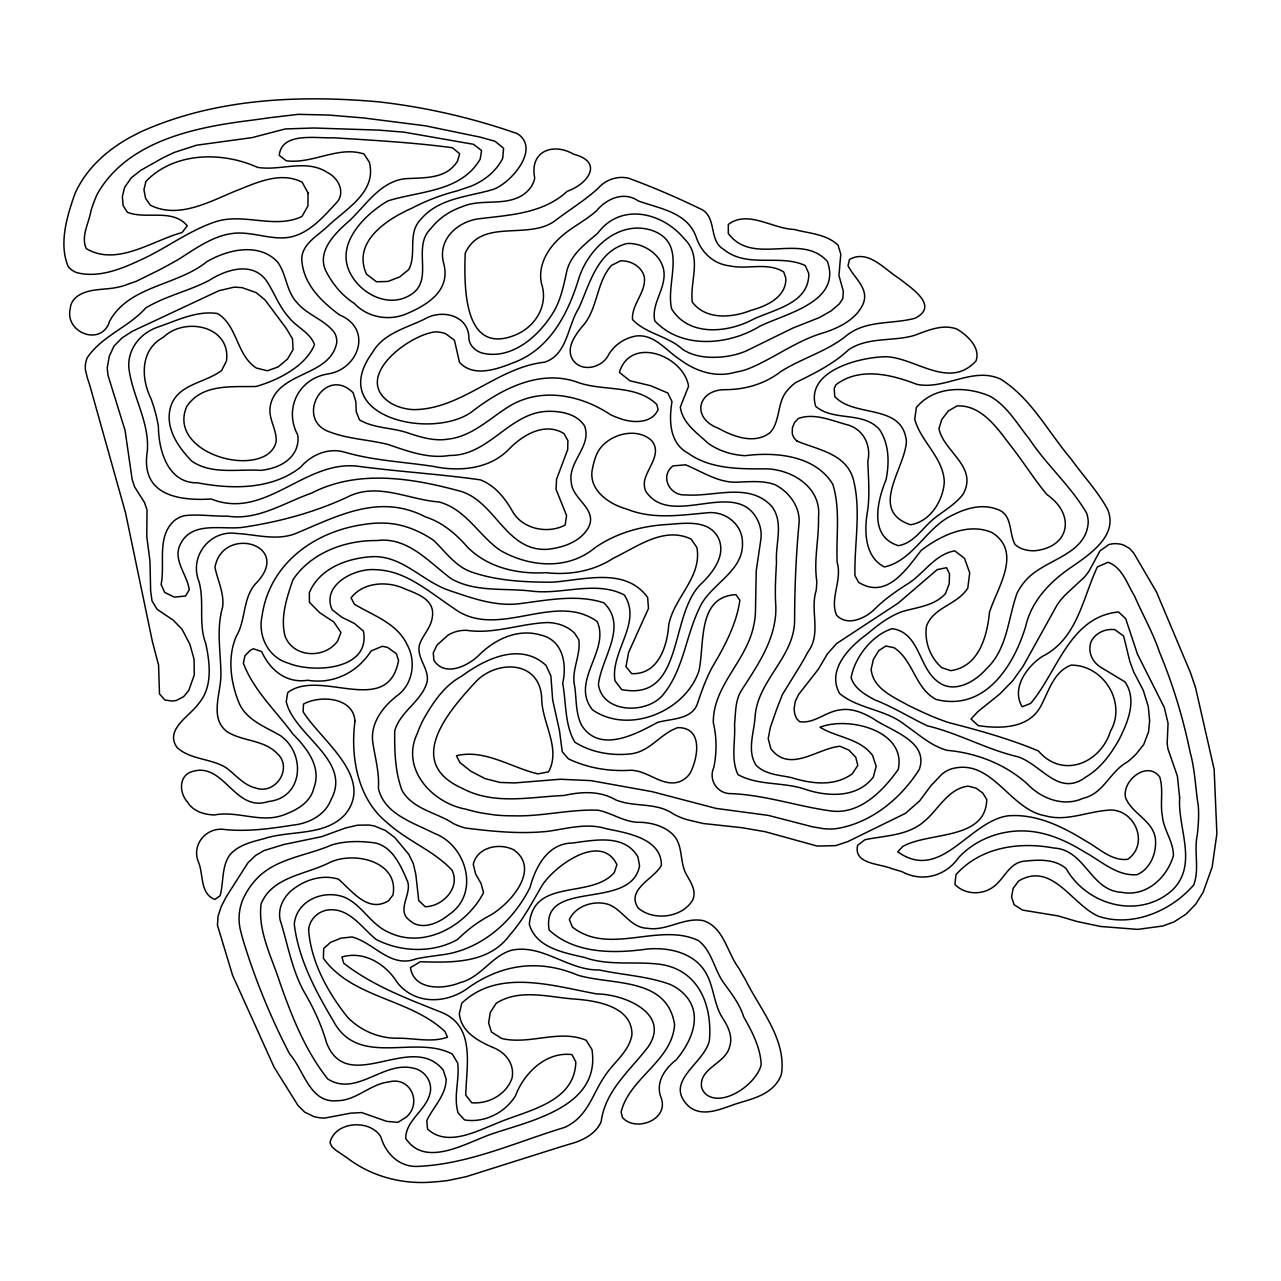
<?xml version="1.0" encoding="UTF-8"?>
<svg xmlns="http://www.w3.org/2000/svg" width="1281" height="1281" viewBox="0 0 1281 1281"><rect width="100%" height="100%" fill="white"/><g stroke="black" fill="none" stroke-linecap="round" stroke-linejoin="round"><path stroke-width="1.5" d="M796.958 441.048C817.999 449.935 846.341 453.442 853.402 479.702C861.36 510.815 854.219 543.817 854.939 575.617L858.638 582.343C886.612 599.748 906.243 569.437 921.247 550.334C940.334 535.73 968.036 522.2 992.006 532.544C1022.67 552.031 997.387 587.403 989.492 612.238C987.203 636.225 978.844 666.985 950.566 670.652L941.711 667.609C930.15 657.489 924.193 641.413 926.499 626.217C933.321 606.97 957.612 604.792 967.812 588.011L969.717 572.863L964.513 558.356L954.729 550.83C934.233 554.369 923.361 574.817 906.195 584.793C895.163 591.902 884.354 599.476 875.035 608.763C865.732 618.195 847.478 626.905 836.573 615.216C829.512 598.723 842.37 580.261 837.182 562.471C835.901 536.435 840.672 509.742 832.826 484.33C815.276 455.315 775.678 451.761 745.11 455.684A65.859 52.393 -9.1 0 1 728.585 452.962A68.197 54.25 -9.1 0 1 708.217 443.354C697.216 433.106 682.261 422.954 680.323 407.022L688.586 386.221C683.494 355.558 630.652 335.478 619.38 372.355L629.836 380.761L650.54 385.693L667.833 393.011L671.981 401.658C668.954 420.088 669.21 443.034 688.025 453.154C710.843 469.519 740.45 468.958 767.271 468.846C793.355 470.047 821.697 488.189 818.479 517.348C819.071 538.532 813.691 559.541 816.734 580.853A107.748 85.699 -9.1 0 1 816.125 590.701C809.768 611.085 821.826 633.535 807.783 652.189A335.686 267.04 -9.1 0 1 799.872 666.216L782.387 694.574L776.75 709.017L770.265 727.704L768.232 738.641L770.794 748.6C789.624 773.676 817.198 748.344 839.936 746.263L849.015 750.17L855.756 757.263L857.806 765.381L852.313 773.756C834.315 786.966 811.129 783.732 791.178 777.567C779.216 775.021 765.301 774.557 756.222 765.349C746.487 750.874 754.349 732.043 755.133 715.951C758.096 679.843 794.3 657.185 794.62 620.388C794.636 587.547 796.045 554.721 799.168 522.024C799.728 506.139 788.84 491.824 775.181 484.778C763.892 480.503 751.627 481.672 739.842 482.024C719.986 483.994 703.189 472.097 685.687 464.843L673.069 465.868C659.475 475.94 669.515 496.195 685.655 494.898C714.174 497.156 749.289 481.752 771.883 506.507C784.1 522.872 775.165 543.736 776.526 562.295C775.694 576.37 774.829 590.493 775.742 604.6C777.471 636.721 758.688 663.558 742.211 689.258C734.974 699.666 735.774 712.556 734.541 724.55C735.598 741.155 730.602 759.329 738.032 774.653C758.672 786.038 784.084 781.65 806.133 789.608C828.567 796.942 857.902 797.871 873.386 776.894L876.172 766.294L872.569 755.422C859.951 738.304 836.925 737.664 820.016 727.24C848.166 716.095 906.756 730.378 898.237 769.417C883.25 790.553 860.304 814.444 831.737 811.049C797.166 806.47 763.892 794.396 728.649 793.563C715.919 792.122 708.601 778.832 713.853 767.287C716.8 752.411 716.864 737.44 713.309 722.708C712.941 685.992 745.814 661.685 753.388 627.033A112.039 89.126 -9.1 0 0 755.454 612.19L756.222 570.878L760.946 538.821A53.258 42.369 -9.1 0 0 758.48 521.975C737.856 475.315 671.084 530.398 645.576 490.943A30.055 23.907 -9.1 0 1 644.567 480.791C647.193 467.885 662.261 453.842 651.805 440.792C635.888 425.516 604.536 435.124 596.45 454.835A92.953 73.946 -9.1 0 0 592.815 467.117C586.858 488.99 608.475 504.234 626.953 509.101C652.541 519.654 680.179 515.17 706.824 512.848C724.662 510.527 742.388 524.009 742.452 542.343C743.957 572.335 709.258 584.04 698.946 609.099C685.399 637.458 683.205 671.308 662.085 695.887C645.336 714.254 602.727 713.133 598.435 684.598C601.221 657.858 628.234 626.809 603.895 602.823C576.434 593.824 546.314 600.437 518.165 603.847C494.338 606.409 470.992 597.779 448.75 590.301C422.698 581.238 402.907 556.274 373.78 556.611C348.576 557.667 319.722 567.659 309.313 592.767L309.442 602.326L319.77 612.766L333.781 621.958L340.938 632.478L337.784 640.74C325.086 659.139 293.253 658.002 285.071 636.161C280.155 617.426 286.832 597.538 292.933 579.813C310.851 552.784 345.197 540.102 376.806 540.566C407.918 536.515 429.103 562.423 451.408 578.852C475.972 592.607 505.162 587.819 532.031 591.165C562.551 594.896 595.665 580.229 624.215 594.912C642.758 622.534 610.012 651.581 615.008 680.803L621.733 689.61C685.511 701.764 668.442 613.151 702.052 583.015C713.629 571.534 726.439 554.577 718.209 537.636C707.945 518.453 682.677 523.689 664.807 524.65C639.908 526.395 615.248 533.488 594.704 547.932C567.675 570.509 528.749 567.067 499.798 550.077C478.598 535.138 465.772 509.181 439.031 501.944C408.239 499.766 377.287 481.592 347.023 497.252C314.133 512.528 278.746 521.975 242.958 527.292C222.173 530.078 192.23 520.63 180.525 543.881C172.15 559.909 187.33 574.336 189.236 589.804L185.553 596.033L174.36 597.138L164.689 592.43L161.102 584.456C165.361 563.48 156.33 536.979 174.2 520.726A22.145 17.614 -9.1 0 1 184.208 515.715C198.491 513.921 213.014 516.515 227.426 516.115C257.401 520.887 284.142 502.68 311.427 493.185C356.726 469.679 409.808 477.653 457.093 490.351C495.01 498.469 504.538 551.406 547.099 549.341C562.887 547.82 581.19 541.623 588.924 526.651C597.09 508.461 572.255 499.206 571.294 482.425C567.387 461.945 592.575 445.74 584.408 425.692C577.091 414.387 562.375 411.329 549.757 411.313C510.19 410.849 489.694 455.924 449.695 455.444C428.446 459.046 407.886 451.2 388.095 444.507C368.896 439.623 348.672 439.111 329.986 432.049C293.653 419.768 324.653 364.525 353.108 392.723L355.846 401.69L356.23 411.681L359.497 419.864C374.18 428.607 392.578 427.454 408.495 433.138C421.321 437.365 434.787 441.481 448.43 439.079C471.504 436.357 488.477 419.576 507.132 407.614C539.637 386.43 580.245 394.468 610.733 414.82A87.108 69.286 -9.1 0 0 620.34 418.647C632.782 423.194 652.029 423.771 658.066 409.6L656.833 404.524C635.504 383.611 602.054 392.018 575.745 381.626C538.452 369.424 500.166 389.632 471.296 412.194C430.592 440.488 325.326 416.389 372.675 352.243C383.595 333.012 406.91 327.952 425.292 318.729C442.201 308.849 469.47 315.542 468.878 338.905A23.458 18.671 -9.1 0 0 481.768 352.964C510.511 360.153 536.963 337.8 551.583 315.078C560.662 301.675 563.576 285.663 567.035 270.163C571.486 253.83 585.689 243.614 597.859 233.094C620.725 202.27 662.293 212.294 684.15 238.618C702.949 256.953 689.546 280.667 692.3 302.076C706.039 320.362 732.284 317.816 751.29 310.258C766.743 306.047 786.182 297.176 785.877 278.441L783.764 272.02C767.511 261.74 747.335 269.891 729.417 265.824C713.677 264.03 701.492 252.581 696.48 237.882C687.881 212.134 660.083 208.867 638.338 200.957C624.199 190.981 606.666 198.523 596.738 210.58C585.257 221.037 570.734 227.49 559.477 238.218C547.035 249.715 537.652 266.224 541.527 283.677C548.604 304.99 535.698 326.511 515.731 334.837C463.033 356.678 464.09 285.615 465.211 253.27C481.672 216.873 529.485 241.452 556.29 219.804C570.109 209.267 585.145 200.172 597.987 188.435C605.433 179.74 617.218 175.689 628.395 178.139C653.614 187.362 678.594 198.219 702.725 210.004C716.768 219.051 708.777 240.844 723.797 249.475C747.399 268.706 779.841 253.654 805.269 265.567L808.775 273.494C809.208 304.83 771.77 309.41 750.09 320.874C725.014 333.044 688.153 335.91 671.644 308.865C665.159 281.9 689.162 241.869 650.108 229.811C616.737 220.54 586.698 250.5 578.115 280.731C567.755 313.909 549.965 348.08 515.843 361.738C499.014 368.464 474.226 378.359 459.511 362.363L454.435 340.218L445.772 333.797A25.14 20 -9.1 0 0 435.092 331.891C408.207 335.078 351.266 378.135 391.009 403.259A46.212 36.749 -9.1 0 0 413.715 409.648C462.105 409.247 496.996 367.407 544.521 362.203C567.435 354.869 567.403 326.111 578.66 308.465C589.788 284.046 597.25 250.708 627.274 243.486C646.152 242.733 666.696 258.298 663.862 278.585C662.245 293.045 651.549 305.919 654.767 320.826C681.396 349.521 728.617 345.454 759.953 326.143C786.054 313.493 841.665 301.788 827.43 261.5C800.961 231.749 753.228 266.864 728.297 233.478L728.313 224.479C747.656 209.556 772.699 228.851 794.204 229.459C809.016 233.51 826.549 233.943 838.11 245.279L840.784 254.214L838.943 275.479L843.33 291.267L842.786 298.681L839.231 303.965L831.177 310.835L819.536 317.496L792.699 328.128L746.311 350.914A65.059 51.752 -9.1 0 1 725.542 356.534C710.987 358.328 695.375 357.591 682.693 349.441C668.025 335.846 646.008 333.989 632.51 319.529C631.421 304.205 646.232 292.58 644.343 276.92C641.701 266.512 630.957 260.523 620.693 260.796L611.501 265.375C595.649 283.133 598.099 310.098 581.43 327.424C574.529 336.07 565.85 348.544 572.687 359.609C581.254 372.979 602.582 367.887 608.635 354.581C614.544 344.829 624.712 337.96 635.92 336.038C654.463 333.652 666.28 350.962 680.339 359.849C696.24 371.554 715.887 377.879 735.278 372.243A61.76 49.126 -9.1 0 0 747.592 369.104C774.076 358.488 797.07 340.009 824.852 332.403C840.208 327.247 857.165 318.649 863.57 302.796C868.838 288.001 853.69 277.545 848.022 265.679L849.511 259.467C868.358 248.866 884.723 269.731 899.502 278.682C910.551 287.761 939.95 305.807 915.002 318.248C891.464 324.669 864.707 319.417 844.595 337.175C825.092 352.019 801.265 358.6 780.753 371.57C764.773 384.14 744.613 389.76 724.454 389.68C697.456 390.081 691.196 418.15 718.369 428.27C733.533 436.773 755.085 444.747 770.361 432.386C780.85 420.296 776.654 401.449 788.087 389.6A42.177 33.546 -9.1 0 1 795.677 382.571C814.492 373.283 833.242 364.204 848.823 349.585C868.502 336.647 892.809 341.739 914.314 335.43C927.684 330.546 942.48 323.757 956.827 329.041C967.123 335.03 981.102 347.904 975.914 361.114C949.061 389.696 916.523 358.328 886.58 356.726C859.775 356.919 804.98 370.817 815.693 406.397C834.075 421.753 862.818 410.993 879.407 429.375C889.286 444.123 889.43 462.825 886.068 479.67C877.197 501.271 868.662 536.675 898.477 545.69C913.385 543.096 921.663 529.309 932.328 519.99C942.56 511.295 954.905 505.066 963.12 494.194C978.348 466.46 943.649 451.985 938.941 428.575L941.871 419.319L948.388 410.929L957.083 405.901C981.566 404.828 997.291 428.158 1010.565 445.596C1023.247 461.544 1033.895 479.014 1046.993 494.626C1075.64 514.562 1069.939 546.923 1035.144 550.718C1028.035 551.07 1020.413 549.437 1015.048 544.521C1008.547 532.768 1012.999 513.905 996.57 509.085C982.399 503.833 966.771 507.965 953.769 514.546C926.451 526.443 913.977 560.357 884.402 566.971C864.435 556.883 864.051 530.366 867.573 511.039C869.959 494.514 868.358 477.893 867.829 461.32C871.384 445.612 863.634 429.391 847.59 424.86C831.737 420.728 814.668 412.674 798.415 418.439L794.572 422.49L792.411 427.774L792.25 433.298A18.879 15.02 -9.1 0 0 796.958 441.048M354.965 721.155C350.241 756.719 357.655 798.912 386.926 822.466C406.814 840.784 433.522 850.424 451.889 870.007C460.84 887.509 442.794 906.5 425.244 906.724L418.727 900.623L415.829 874.459L413.283 863.554L408.799 854.379L394.916 837.678L385.533 830.552L374.276 825.925L368.768 825.012L357.303 825.22L345.149 828.102L321.643 836.685L283.87 844.499L264.014 850.584L255.543 855.484L248.002 862.705L226.209 896.876L221.261 906.468L218.026 916.347L217.45 925.234L232.582 975.305L274.118 1067.233L297.945 1105.391L304.654 1112.116L313.909 1116.584A33.979 27.029 -9.1 0 0 324.734 1118.073L350.706 1113.157L361.738 1112.581L386.702 1121.355L397.943 1122.364L406.429 1117C422.41 1102.781 410.336 1076.04 388.848 1081.949C370.177 1083.982 356.39 1100.619 337.255 1100.699C309.618 1103.517 304.27 1070.404 289.698 1054.071C270.98 1018.203 255.479 980.381 243.566 941.695A262.573 208.867 -9.1 0 1 241.004 932.312C237.481 920.11 238.778 906.74 244.799 895.515A85.587 68.085 -9.1 0 1 257.577 877.821C277.288 858.062 306.832 855.788 331.395 845.076C345.662 840.704 360.89 840.912 375.525 843.01C393.267 847.365 401.209 866.677 407.742 881.888C411.617 894.49 396.293 910.215 409.296 920.126C420.889 931.063 438.502 923.393 448.99 914.586C480.439 893.578 466.412 845.188 434.483 833.435C413.267 822.594 384.188 814.236 378.375 788.199C379.512 772.475 375.045 757.615 372.771 742.259C370.097 722.308 384.028 705.271 399.112 694.19C413.331 682.1 415.957 660.58 407.07 644.535C396.902 623.078 373.315 615.649 354.453 604.232L351.058 597.859C363.388 581.862 387.727 580.741 405.068 588.956C415.813 593.295 431.681 598.387 432.61 612.046A44.227 35.179 -9.1 0 1 431.345 621.653C428.671 630.124 421.993 636.657 419.367 645.144C416.245 658.914 431.585 670.796 426.269 684.566C419.624 702.532 399.848 712.188 394.724 730.955C394.484 750.666 394.996 772.043 402.138 790.665C413.123 809.608 436.821 812.41 453.794 823.795A68.71 54.667 -9.1 0 0 465.211 828.006C492.512 831.417 520.678 834.299 548.204 831.273C567.563 828.519 587.034 822.674 606.521 828.791C626.809 832.874 661.717 838.447 661.38 865.299C654.335 878.83 625.672 889.366 638.114 907.909C653.278 921.471 682.821 917.676 692.829 899.726C696.832 890.423 690.283 881.664 686.024 873.834C679.474 861.521 683.365 845.396 673.149 834.764C664.615 826.245 652.333 822.818 640.548 822.306C625.32 822.914 612.686 813.227 598.275 810.233C569.789 809.016 541.511 816.814 512.832 815.789A125.282 99.646 -9.1 0 1 494.322 814.892L482.216 813.099A142.864 113.641 -9.1 0 1 466.108 809.208C432.113 803.187 400.28 768.712 417.35 733.373A132.712 105.57 -9.1 0 1 425.836 715.198C434.867 699.922 445.516 684.871 461.544 676.272C485.147 658.754 520.486 641.781 546.01 665.415L550.878 675.856L552.687 700.05L559.445 730.442L562.247 751.675L568.396 758.848C587.306 767.815 607.242 771.274 628.106 770.409C646.713 768.552 661.444 787.847 679.603 781.698A21.601 17.181 -9.1 0 0 690.331 772.779C698.113 757.423 703.221 727.496 677.905 727.624C660.9 733.18 650.3 751.307 631.453 753.772C612.286 756.126 591.165 752.571 574.817 742.163C564.585 724.71 566.298 702.853 562.695 683.317C567.147 664.118 562.951 639.94 540.566 634.992C517.972 628.347 495.123 639.075 479.238 654.911C468.029 666.088 444.811 677.393 433.859 660.243L433.282 652.75L437.061 645.016L448.126 635.056A27.638 21.985 -9.1 0 1 466.54 630.316C494.002 634.495 520.294 623.527 547.451 622.55A38.654 30.744 -9.1 0 1 574.673 633.31L578.804 639.779C581.03 655.568 570.894 670.475 574.721 686.52C576.594 699.554 575.505 713.373 581.686 725.414C599.652 753.452 635.376 734.493 657.409 722.468C671.452 718.401 692.573 719.874 697.745 702.741C701.796 690.651 706.103 678.594 712.156 667.337C724.502 646.521 736.415 624.52 739.874 600.261L735.983 594.656C696.928 596.61 704.854 643.943 698.946 670.876C685.399 711.515 628.779 734.894 592.527 709.866C569.741 681.556 610.236 650.828 597.234 621.653C554.593 590.429 496.932 641.365 453.234 607.899C429.215 592.078 406.013 570.525 375.621 569.693C354.613 567.883 321.211 584.889 332.099 609.708L341.915 617.314L354.325 623.383L363.404 631.085C370.93 669.995 313.429 673.47 288.257 663.142C268.097 657.377 257.705 635.728 262.045 616.033C269.314 564.232 313.621 531.711 363.324 524.553A84.45 67.172 -9.1 0 1 377.287 523.128A86.243 68.598 -9.1 0 1 387.951 523.305C404.348 524.473 420.056 531.151 433.554 540.294C445.756 551.967 455.78 567.067 472.721 572.415C498.053 580.966 525.226 582.15 551.759 582.215C583.56 580.181 625.176 566.538 647.642 597.474L648.474 608.459L628.603 652.429L625.961 666.6L631.645 673.646C658.29 674.831 667.209 646.393 668.762 624.648C674.094 597.314 702.292 577.058 696.88 547.451L691.035 539.045C663.75 526.091 637.041 546.923 613.279 558.276C593.343 571.262 569.437 575.345 545.978 572.671C517.94 574.4 488.413 567.835 467.901 547.563C456.372 534.385 442.842 522.472 425.836 517.06C379.897 493.201 339.065 515.346 296.215 533.312C276.824 541.174 256.216 534.449 236.28 533.456C209.7 529.661 189.092 556.691 198.875 581.222C204.816 601.766 198.043 623.447 205.809 643.702C209.924 663.222 212.806 686.648 199.003 703.109C190.052 716.159 163.888 729.626 177.29 747.752C190.773 759.793 210.757 758.384 225.872 767.559C235.592 774.605 243.406 785.061 255.592 787.991C275.799 795.309 293.541 767.559 276.76 753.068C263.31 739.553 242.397 741.475 226.929 731.627C209.476 718.129 220.62 693.902 220.908 675.744C220.956 652.605 215.993 629.611 222.654 606.906C224.287 592.991 217.642 580.501 214.968 567.387C222.59 524.201 294.822 544.905 254.983 584.344C242.573 599.22 245.92 620.244 236.216 636.449C227.345 657.185 230.532 681.428 238.602 701.908C245.664 719.842 264.719 726.503 280.043 735.406C305.855 752.94 303.965 797.951 268.129 801.57C235.096 812.618 224.271 762.852 193.559 771.194C178.603 774.493 178.716 792.299 187.49 802.018C192.967 811.337 204.223 814.668 214.407 814.956C237.417 810.553 260.139 823.155 282.653 815.308C295.655 810.713 310.466 802.899 313.781 788.215C321.947 767.031 306.848 748.2 292.821 733.917C275.895 710.779 253.526 690.443 243.358 663.158L244.991 655.712L250.243 650.348L253.318 648.762L261.644 651.565C269.955 669.995 286.384 683.67 307.616 680.243C333.428 684.454 357.191 672.605 371.138 650.908L382.362 646.297L387.583 647.417L396.309 653.694L398.583 660.468C387.679 718.641 319.85 667.817 287.713 692.605L286.239 701.78C294.422 735.967 352.595 760.562 330.946 799.808C324.958 815.389 308.625 823.491 292.805 825.156C270.467 828.631 247.954 831.785 225.328 829.576C206.033 826.309 190.517 845.476 198.939 863.218C203.375 875.419 200.3 893.802 214.776 899.438L220.14 895.739C223.743 882.337 221.437 867.253 229.523 855.276C237.946 845.108 251.428 841.953 263.646 838.783C290.275 829.944 324.381 836.653 345.069 814.556C375.157 777.679 320.666 740.178 303.117 711.74L303.501 704.054C319.946 694.991 353.508 697.008 354.965 721.155M308.016 192.919L307.968 205.889L301.948 216.473C275.127 229.347 244.479 212.822 216.377 221.485C188.739 230.42 165.665 248.93 139.197 260.587C120.094 269.538 97.82 278.185 76.604 272.581A23.266 18.51 -9.1 0 1 68.229 266.64C58.59 243.838 66.948 216.585 74.762 194.136C85.427 169.604 106.003 150.87 128.997 137.964A408.959 325.31 -9.1 0 1 141.15 131.687C215.144 98.413 299.114 94.762 378.872 101.872C425.9 107.204 472.817 118.044 517.348 133.656C541.078 148.836 510.495 183.615 492.849 189.524C468.141 196.826 438.791 198.043 420.969 219.179C406.862 233.238 417.19 253.766 408.735 269.57L399.784 276.872L387.919 281.452L376.534 281.788L366.478 274.166C351.955 241.757 386.814 219.291 412.098 208.082A173.207 137.788 -9.1 0 1 456.917 190.933L470.575 186.353A60.463 48.102 -9.1 0 0 502.728 158.203L503.593 148.276L495.106 141.294L480.151 137.131L425.404 125.81L363.532 117.948L328.721 115.05L298.313 114.345L269.154 117.772A837.63 666.312 -9.1 0 1 246.176 120.926C191.654 127.956 126.595 142.319 97.356 193.927A169.092 134.505 -9.1 0 0 90.967 210.917C88.853 223.294 80.703 236.345 86.275 248.626C116.971 266.768 151.991 240.716 182.03 232.566L187.266 225.808C172.359 208.018 146.29 219.884 127.299 212.246L123.152 205.633L122.352 196.569L124.689 187.234L131.286 177.819L140.75 170.325L162.863 157.867L174.296 152.423L196.425 145.233L252.133 137.611L285.247 128.949L313.829 128.004L378.696 130.102L404.204 132.183L473.458 144.305L481.576 150.501L480.199 159.116C460.888 192.166 419.928 190.757 387.839 200.925C364.653 214.487 335.718 243.31 349.713 272.196C360.009 293.541 387.967 308.481 409.952 295.222C435.3 280.587 411.089 247.121 431.073 228.322A62.177 49.447 -9.1 0 1 461.656 206.898C480.647 198.475 502.921 206.273 521.175 195.993A31.032 24.675 -9.1 0 0 534.721 177.995C529.261 150.678 553.584 142.399 573.616 154.232C603.671 161.806 588.603 183.711 567.163 191.317C542.504 214.167 508.333 215.016 477.06 219.019C456.18 222.734 437.878 240.059 443.498 262.637C451.248 289.938 428.366 304.494 406.814 313.685C389.152 321.323 367.663 317.672 354.389 303.469C342.684 296.023 333.54 285.151 326.975 273.029C314.966 252.277 335.302 232.998 349.681 220.508C366.142 204.816 379.945 182.222 404.332 178.78C423.178 177.402 446.012 179.868 457.541 161.07L459.671 153.704L452.353 147.715C412.866 142.447 372.899 140.269 333.092 137.772C316.503 138.588 281.612 131.607 279.242 155.369L286.255 160.798C312.66 164.256 338.296 145.49 364.076 154.04L369.36 162.255C376.87 191.894 346.623 208.483 328.432 225.6C318.056 235.832 299.642 244.847 301.98 262.013C304.35 285.167 321.963 301.804 339.529 314.966C372.755 328.448 359.128 368.928 328.288 373.892C298.393 378.423 283.806 409.087 297.672 434.835A39.391 31.336 -9.1 0 1 297.961 440.968A41.008 32.617 -9.1 0 1 295.735 449.887C289.666 463.162 274.326 468.99 260.667 470.367C237.85 468.846 211.605 474.915 191.686 461.064C178.363 447.325 165.297 428.607 170.213 408.479C176.202 383.948 204.768 383.483 221.725 370.385L226.481 360.938C231.188 325.966 184.784 316.375 163.328 337.335C140.189 349.585 140.814 378.167 151.046 398.807A248.162 197.402 -9.1 0 1 158.412 426.477C158.572 450.512 167.923 483.497 197.626 482.825C231.909 489.406 271.764 489.758 300.523 467.293C311.491 454.547 328.737 447.197 345.31 452.369C373.94 460.616 403.691 461.881 432.978 466.348C459.03 471.808 489.118 469.39 508.733 449.439C522.408 435.076 544.777 421.609 564.024 433.619L567.915 440.664L567.675 449.631L556.562 479.222L556.05 489.374L566.57 515.522L565.145 525.082C547.644 534.193 522.712 529.213 512.56 511.471C505.066 498.213 495.01 485.531 480.407 479.863C439.863 474.066 398.567 471.712 357.815 466.236C304.382 459.799 265.391 520.63 211.253 499.014C178.171 501.047 140.334 495.058 147.299 451.408C149.685 422.762 133.208 397.751 129.157 370.241C126.227 350.418 139.949 332.9 158.38 326.911C177.402 320.346 196.938 310.386 217.594 313.557C237.754 325.854 236.296 355.125 256.392 368.063L267.441 370.769L278.057 366.958L287.472 359.096L293.077 349.617L292.452 338.744L286.336 328.512L265.039 299.93L256.232 292.644L242.045 287.617L234.199 287.152L218.955 290.691L132.327 331.283L121.935 337.992L113.993 346.094L109.333 356.15L107.22 367.855L107.94 375.093L125.058 430.368L132.183 479.67L134.633 486.94L144.561 502.632L147.027 509.934L146.787 536.563L149.973 561.19L150.63 590.669L152.007 600.869L157.051 609.228L173.351 620.276L182.078 629.307L189.876 644.311L194.088 659.283L194.264 674.927L188.787 690.427L183.631 696.656L176.298 700.483L172.327 701.059L164.865 700.018L159.501 693.918L158.572 665.063L152.391 641.557L125.522 512.736L91.127 390.081A282.316 224.575 -9.1 0 0 87.396 378.103L85.411 369.873A37.149 29.543 -9.1 0 1 87.22 357.783C101.423 336.262 128.564 327.279 145.746 307.952C165.441 296.023 188.419 291.155 208.835 280.587C226.369 269.314 253.414 260.667 267.345 282.076C274.678 293.685 279.418 306.896 288.721 317.24C296.423 327.215 310.066 332.307 314.502 344.605C305.567 366.446 277.785 380.329 256.04 386.478C232.021 387.102 202.094 383.419 186.722 406.525C169.124 447.101 237.802 472.833 266.72 454.867A24.323 19.343 -9.1 0 0 276.152 441.417C276.952 429.375 268.097 418.759 270.211 406.509A40.063 31.865 -9.1 0 1 275.255 393.988C290.979 371.666 330.386 372.883 336.727 342.956A27.525 21.889 -9.1 0 0 334.309 332.452C324.333 319.465 307.056 314.95 296.664 302.268C286.239 290.995 286.528 274.39 277.769 262.269C259.419 242.061 227.554 249.459 206.705 261.788C177.066 285.775 129.381 285.535 109.75 320.891C101.904 347.343 64.242 332.756 70.295 308.529A20.352 16.189 -9.1 0 1 76.3 297.064C85.331 289.954 97.388 289.762 108.309 288.673A65.251 51.913 -9.1 0 0 123.024 285.951L136.41 281.228L159.805 269.683A866.004 688.874 -9.1 0 0 177.835 259.787C198.219 247.041 219.387 230.612 245.007 233.302C259.883 234.439 274.614 239.755 289.634 237.225C309.97 233.254 324.125 215.913 337.608 201.533C345.23 191.077 337.88 177.723 327.616 172.631C305.935 158.396 280.699 171.302 257.465 167.331C221.869 151.27 174.056 152.023 145.922 181.422L143.952 189.732L145.538 198.219L150.341 205.184C177.643 218.939 208.034 202.558 233.606 191.782C254.919 183.503 279.834 170.677 302.188 182.254L308.016 192.919M1179.657 797.775C1177.575 828.567 1198.472 864.403 1172.371 890.103C1139.369 919.726 1087.121 905.635 1066.192 868.694C1054.343 858.27 1036.97 859.743 1022.334 861.424C1008.435 864.243 1003.808 879.567 993.111 887.06C981.806 895.275 964.689 894.746 954.921 884.386L955.978 874.651C980.461 847.141 1019.196 841.505 1053.687 848.006C1085.231 849.527 1090.467 890.631 1121.371 892.265C1145.967 897.26 1166.783 878.077 1173.38 855.788C1173.652 841.633 1163.548 830.024 1162.363 816.029C1159.929 803.155 1163.66 789.72 1159.785 777.119C1147.552 760.033 1121.836 780.433 1125.519 797.599C1131.86 813.755 1152.372 820 1155.35 838.158C1156.935 852.393 1150.818 868.534 1137.16 874.667C1117.144 876.38 1101.388 861.2 1084.911 852.185C1069.315 842.594 1052.422 834.427 1034.151 831.817C1006.69 827.83 977.627 837.182 958.604 857.613C945.65 876.204 922.256 882.577 902.08 871.704A499.526 397.366 -9.1 0 0 891.976 868.71C880.015 863.458 853.274 864.435 857.613 845.316L864.963 839.712C885.011 835.532 907.268 835.788 923.745 821.81C938.332 809.944 947.636 788.776 968.052 786.134L976.01 788.135L982.751 793.019L986.77 799.584C985.681 840.672 928.725 831.561 902.689 846.517L897.773 851.833C941.071 882.641 968.596 821.281 1008.099 815.821C1036.377 813.531 1062.654 826.677 1086.032 841.169C1099.21 848.31 1111.62 861.264 1127.728 859.311C1150.754 842.962 1133.221 805.685 1105.983 810.425C1085.615 812.234 1065.68 821.697 1044.864 815.693C1009.316 809.4 991.638 757.119 951.046 769A25.412 20.208 -9.1 0 0 941.727 774.365L931.015 785.573L919.534 801.009L905.459 813.339L847.67 841.665L835.708 845.62L817.262 846.068L765.093 831.689L741.731 827.686L703.141 823.491L686.872 819.632A68.181 54.234 -9.1 0 1 673.278 813.899C656.192 802.05 634.415 807.478 615.905 799.952C599.78 790.537 581.43 791.642 563.944 795.485C530.014 796.894 494.082 805.349 462.377 788.375C404.732 762.755 447.037 712.973 474.643 682.997C495.283 659.603 539.525 659.635 541.671 697.665C541.511 722.532 561.366 747.864 548.588 771.851L537.94 773.884C511.247 767.639 484.378 748.728 456.452 755.758L459.895 762.563L470.848 771.242L485.099 778.64L500.118 782.467L514.61 782.931L560.373 779.248L591.005 780.641L652.061 791.642L716.127 808.423L768.376 815.405L812.795 826.885L824.147 828.759A53.145 42.273 -9.1 0 0 835.308 828.759C870.311 823.795 900.911 798.687 919.294 769.385C929.205 741.251 890.952 730.971 873.434 718.833C863.218 712.684 851.289 707.688 839.151 710.026C825.364 712.044 813.995 723.893 799.6 721.699L796.59 718.577L794.732 713.981L794.076 708.825L795.309 701.267L798.671 694.398L818.335 669.242L827.27 654.079L836.525 643.59L898.093 603.191L937.196 569.629L946.579 567.707L949.509 573.968L949.205 583.816L945.506 593.583C934.153 606.169 916.684 607.162 901.408 611.838C888.598 616.737 877.677 625.128 867.317 633.919C849.367 646.921 826.309 670.011 839.696 693.645C858.83 709.258 886.116 709.29 905.443 725.238C918.765 734.349 931.159 745.99 947.091 750.33C976.394 752.924 1005.473 764.165 1027.426 784.052C1041.485 798.752 1063.79 807.222 1083.262 798.223C1103.694 793.676 1109.922 771.498 1127.136 762.131A90.919 72.312 -9.1 0 0 1136.295 753.885L1143.773 744.421L1148.529 731.947L1149.633 720.755L1148.288 706.616L1143.276 690.331L1133.733 672.029L1129.874 661.572L1123.629 636.081L1114.886 629.66C1105.279 628.491 1095.383 632.846 1091.028 641.781A31.977 25.444 -9.1 0 0 1102.941 668.57L1124.942 681.844C1137.4 699.746 1127.76 722.596 1118.873 739.954C1110.691 754.397 1100.587 768.312 1086.032 776.894C1058.586 797.775 1041.277 763.956 1017.354 756.623C986.29 749.353 958.492 733.212 927.428 725.863C909.798 717.52 893.273 707.032 875.003 699.97C865.46 694.846 854.603 688.826 851.144 677.793C854.523 657.489 872.281 634.719 892.217 628.699C918.685 632.398 918.541 664.823 935.45 679.667C951.783 695.279 974.088 682.837 986.482 668.762C1007.394 648.955 1007.939 618.915 1016.922 593.503A68.005 54.09 -9.1 0 1 1024.047 582.391C1042.093 559.012 1086.016 556.578 1088.226 522.392A47.573 37.854 -9.1 0 0 1086.656 513.185C1070.948 486.075 1046.401 464.987 1029.123 438.662C1016.986 423.803 1007.026 405.549 989.765 396.133C966.002 385.885 933.881 386.077 916.347 407.55L914.73 419.303C920.943 441.993 943.617 457.717 944.305 482.28C942.944 501.063 930.166 521.623 910.551 524.762C868.134 510.479 905.075 468.558 906.404 441.481C902.801 403.051 854.283 418.054 834.78 396.518L834.219 388.527L835.917 384.764C859.647 366.67 891.368 374.468 916.86 384.348C944.866 390.177 972.631 366.462 1000.365 379.016C1031.045 397.959 1048.194 432.129 1071.124 459.03C1083.134 475.843 1097.625 491.039 1107.521 509.23C1119.434 536.867 1086.32 556.578 1067.217 570.061C1047.954 583.944 1031.125 602.406 1025.729 626.201C1013.895 665.8 984.961 711.644 936.219 699.474C915.162 688.698 913.593 660.628 894.17 647.77L885.876 645.976L878.766 650.636L873.418 659.347L871.144 669.21C872.841 688.505 893.241 696.864 907.989 705.207C921.439 711.74 934.986 718.193 949.269 722.74C979.437 730.522 1009.764 738.865 1038.443 751.002C1062.59 779.2 1100.475 763.284 1110.499 731.115C1126.96 702.372 1103.293 664.871 1071.044 665.143C1053.19 671.868 1048.595 692.268 1040.108 707.368C1027.842 728.713 999.74 728.873 978.22 725.622L971.014 719.009L977.803 711.692L999.644 694.126L1012.823 680.691L1023.071 666.296L1057.337 604.568A76.171 60.591 -9.1 0 1 1066.961 593.327L1084.751 576.834L1088.802 571.518L1099.995 550.878L1108.85 544.537L1112.372 543.817A21.169 16.829 -9.1 0 1 1123.565 545.049L1129.666 548.524L1133.797 553.184L1156.439 591.87L1190.417 672.541L1195.605 687.881L1214.132 769.289L1216.886 833.707L1212.162 867.077L1203.115 892.313L1195.717 904.178L1186.046 914.17L1173.972 921.92L1162.764 926.019L1137.688 929.382L1100.459 926.467L1076.825 921.455L1058.282 915.947L1022.654 910.102L1014.104 904.722L1011.574 897.116L1013.143 888.39L1018.619 880.992C1051.989 861.152 1071.861 904.45 1098.121 916.123C1132.068 927.844 1171.298 910.967 1193.7 884.979C1199.737 869.014 1193.764 851.737 1197.223 835.26C1198.376 825.476 1199.064 815.613 1198.279 805.781C1195.397 788.087 1195.061 769.945 1190.225 752.62C1183.164 718.177 1173.028 684.598 1159.497 652.173C1152.98 632.654 1142.604 614.688 1134.438 595.825C1126.992 583.88 1122.572 567.659 1108.129 562.263L1097.385 566.891C1082.509 598.691 1077.257 638.963 1042.302 656.432C1026.786 666.568 1011.029 688.425 1022.19 706.76L1030.629 703.413C1057.642 671.676 1069.651 616.721 1118.553 611.966L1125.695 618.675L1137.448 654.127L1164.285 707.464L1168.064 723.285L1167.151 743.62L1167.968 748.953L1177.383 776.062L1179.657 797.775M308.609 929.59C310.803 961.631 327.776 992.439 347.567 1017.242C360.441 1030.468 378.279 1038.17 396.758 1038.234C413.571 1037.834 431.329 1042.99 447.517 1037.162L444.939 1031.525C409.744 998.267 352.531 998.54 323.372 958.3L323.709 948.484L330.578 942.352L341.002 938.156L352.083 936.971C374.388 942.864 390.353 968.628 416.197 958.828C425.756 956.907 435.428 955.77 445.067 954.393C482.633 948.34 513.505 920.687 530.062 887.349C535.586 866.709 547.836 843.426 572.207 843.042C594.48 840.192 624.52 833.595 637.938 856.957L639.571 865.844C630.86 911.528 540.486 877.757 549.133 930.022C574.721 953.881 613.903 953.688 646.761 949.093C668.938 946.947 695.215 952.76 706.536 974.072C714.158 988.115 713.933 1005.137 722.948 1018.571C728.265 1026.77 732.988 1036.825 729.626 1046.705C725.606 1063.726 699.138 1067.858 701.508 1086.864A20.96 16.685 -9.1 0 0 706.359 1094.647C723.573 1107.328 756.735 1083.758 761.17 1064.735C760.594 1047.714 752.027 1031.573 743.765 1016.986C739.665 1003.824 731.131 993.159 723.205 982.159C714.045 968.868 711.788 950.918 698.497 940.654C659.219 921.792 609.34 956.122 572.447 927.092L569.356 919.55C575.761 905.699 594.016 900.095 608.123 904.306C622.918 909.686 630.204 927.732 647.321 928.293C666.728 931.415 683.942 916.876 703.141 920.607C723.877 927.092 727.032 952.616 738.817 968.196A577.859 459.671 -9.1 0 0 745.382 979.549C759.905 1009.236 786.31 1038.683 781.522 1073.67A37.133 29.543 -9.1 0 1 776.158 1083.774C766.422 1095.944 750.442 1099.354 736.319 1103.758C721.844 1108.593 703.029 1117.769 689.21 1106.768C662.213 1081.708 704.518 1063.806 709.418 1040.364C712.556 1003.439 697.264 967.427 656.256 963.888C632.382 961.519 607.867 965.73 584.584 957.483C563.96 952.728 536.115 947.844 529.325 924.418C533.248 877.309 591.182 899.47 614.32 872.457L616.914 864.691C601.413 832.17 555.265 865.107 542.135 885.379C532.095 902.465 522.984 920.302 509.646 935.162C488.894 963.712 451.905 962.655 420.328 961.743L410.48 967.571C413.747 990.661 443.562 989.572 460.199 982.607C480.999 977.483 491.584 955.754 511.872 950.166C542.776 943.905 568.22 970.614 599.22 969.957C622.758 975.049 647.289 976.09 670.027 984.368A53.658 42.689 -9.1 0 1 689.402 1000.717C701.412 1020.349 689.354 1044.223 676.192 1059.867C664.391 1069.043 654.975 1083.102 661.284 1098.233C668.89 1119.994 635.344 1132.42 622.47 1117.496L621.109 1112.1C629.355 1077.785 672.189 1061.116 674.575 1024.624C667.145 976.795 612.542 985.441 577.859 975.193C540.23 959.309 503.417 963.68 469.919 986.642C448.366 1003.567 416.133 1005.745 397.606 982.991C386.141 964.289 364.22 950.454 341.947 956.987L343.66 963.184C372.819 985.906 407.742 998.876 441.705 1012.422C475.94 1026.433 466.252 1066.304 465.772 1095.207L471.712 1102.749C488.541 1104.286 506.78 1094.326 512.112 1077.801A38.478 30.616 -9.1 0 0 494.53 1048.13C479.094 1041.629 461 1032.374 459.335 1013.607L461.784 1003.215C498.437 968.212 552.992 985.922 596.786 993.944C623.815 994.088 671.34 1013.303 648.042 1047.041C630.06 1070.516 605.208 1090.435 601.173 1121.692C595.665 1134.325 582.279 1140.698 569.693 1144.125A571.006 454.211 -9.1 0 0 555.522 1148.449L466.028 1176.727L447.95 1180.506A171.91 136.747 -9.1 0 1 432.706 1182.027C404.364 1184.493 375.061 1177.495 351.635 1161.13A522.856 415.925 -9.1 0 0 336.086 1150.434L331.939 1146.799L330.002 1142.588C334.869 1121.323 370.017 1118.777 380.809 1136.839C385.885 1154.165 400.104 1167.936 419.207 1166.318C469.887 1163.837 516.867 1141.787 564.889 1127.344A48.214 38.35 -9.1 0 0 578.083 1118.361C590.429 1106.576 595.297 1089.555 604.952 1075.832C613.823 1062.077 629.051 1051.813 631.949 1034.776C632.334 1006.61 597.218 1000.797 575.361 999.116C549.229 997.387 519.83 988.131 496.147 1003.327L490.303 1012.422L488.605 1022.895L491.44 1031.99L501.752 1038.507C529.758 1045.168 559.157 1028.915 586.186 1040.284L591.966 1049.539C600.661 1106.079 533.232 1120.09 493.009 1133.557C467.437 1141.931 425.756 1168.816 405.725 1138.425C405.741 1120.587 425.02 1111.027 429.695 1094.566C433.57 1082.301 424.587 1069.731 412.21 1067.938C382.843 1061.517 356.038 1096.904 327.792 1079.018C305.342 1050.852 291.652 1016.169 279.802 982.271C271.636 956.891 257.721 931.319 261.084 904.002C271.78 876.877 305.711 874.555 328.833 862.93C353.236 850.584 399.432 861.04 392.947 895.051L388.575 900.751C368.047 913.337 352.211 891.096 338.472 879.182C321.563 873.898 303.037 880.335 290.114 891.704A42.209 33.578 -9.1 0 0 280.043 919.71C287.809 944.049 291.796 969.957 304.462 992.471C313.813 1008.435 321.547 1025.296 326.671 1043.102C347.936 1096.664 411.922 1030.629 443.258 1070.163L446.204 1079.259C445.9 1095.399 433.346 1106.816 426.797 1120.571L427.518 1128.993C446.797 1147.103 475.972 1131.555 496.388 1123.453C526.491 1110.403 574.769 1103.197 575.81 1061.933L572.015 1054.647C546.282 1051.269 523.961 1072.982 515.49 1095.783C505.194 1112.709 484.266 1123.213 464.539 1119.914L458.102 1112.901C453.202 1096.504 459.783 1079.739 457.701 1063.118L452.353 1054.119C415.076 1034.055 358.6 1068.386 333.332 1020.989C315.638 991.174 298.345 958.845 294.278 924.177C296.375 900.559 323.42 889.414 343.981 897.068C361.85 904.498 370.337 924.049 387.951 931.976C424.091 950.054 466.636 925.474 483.561 892.633L481.015 883.426L475.619 873.994L473.265 864.275C477.205 846.933 499.75 842.45 513.873 849.96C540.806 869.094 510.543 903.537 490.447 915.178C478.229 921.551 467.341 929.846 457.541 939.469C433.026 953.304 400.729 952.263 376.022 939.357C361.514 927.652 349.153 907.316 327.808 909.958C317.912 911.448 309.586 919.47 308.609 929.59"/></g></svg>
